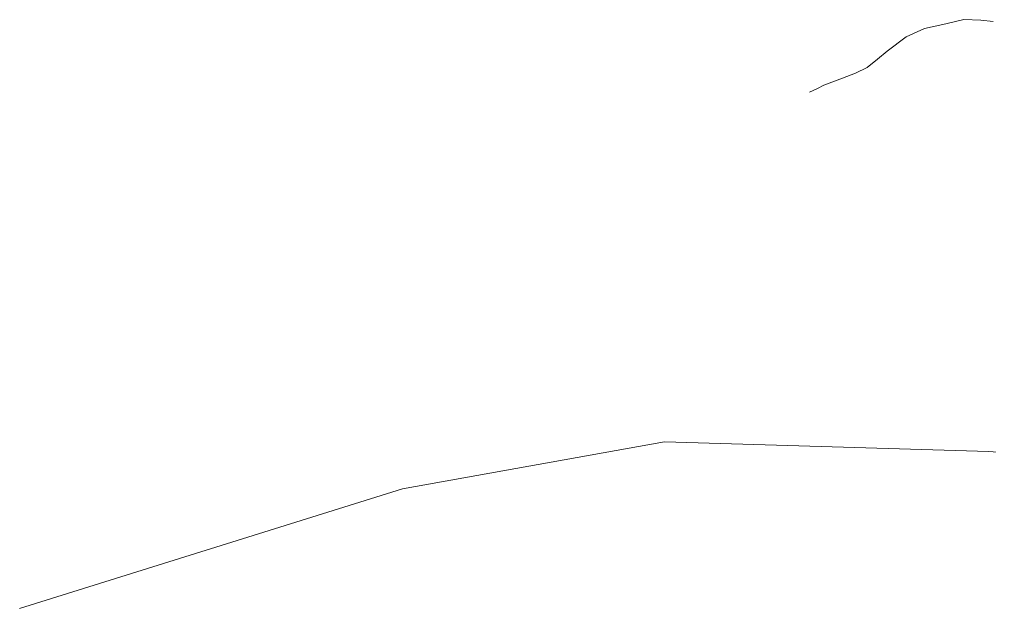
# Model space of a CAD drawing. Header units: millimetres. Extents: x 1956 to 626126, y 2654 to 1331070.
# Drawn here: x 621301 to 623014, y 1329604 to 1330643 of the extents above; entities that cross this region are included whole.
import ezdxf

# ---------------------------------------------------------------- set-up
doc = ezdxf.new("R2010")
doc.units = ezdxf.units.MM

msp = doc.modelspace()

# ---------------------------------------------------------------- linework, layer by layer
at = {"color": 1, "lineweight": 0}
for p, q in [((622968.5, 1330643.1), (622936.6, 1330635.6)), ((622998.3, 1330641.8), (622968.5, 1330643.1)), ((623019.9, 1330639.6), (622998.3, 1330641.8)), ((622899, 1330627.2), (622866.8, 1330612.6)), ((622936.6, 1330635.6), (622899, 1330627.2)), ((622866.8, 1330612.6), (622833.2, 1330587.2)), ((622833.2, 1330587.2), (622816, 1330573.2)), ((622798, 1330558.6), (622777, 1330548.5)), ((622816, 1330573.2), (622798, 1330558.6)), ((622753.9, 1330539.5), (622735.4, 1330532.3)), ((622777, 1330548.5), (622753.9, 1330539.5)), ((622721.2, 1330526.9), (622710.1, 1330521)), ((622735.4, 1330532.3), (622721.2, 1330526.9)), ((622710.1, 1330521), (622696.2, 1330514.8))]:
    msp.add_line(p, q, dxfattribs=at)
at = {"color": 1, "lineweight": 0, "ltscale": 0.5}
for p, q in [((621977.3, 1329814.8), (622440.1, 1329897.7)), ((622440.1, 1329897.7), (623012.6, 1329880.9)), ((623012.6, 1329880.9), (623145.3, 1329870.7)), ((621301.3, 1329603.8), (621977.3, 1329814.8))]:
    msp.add_line(p, q, dxfattribs=at)

doc.saveas('drawing.dxf')
